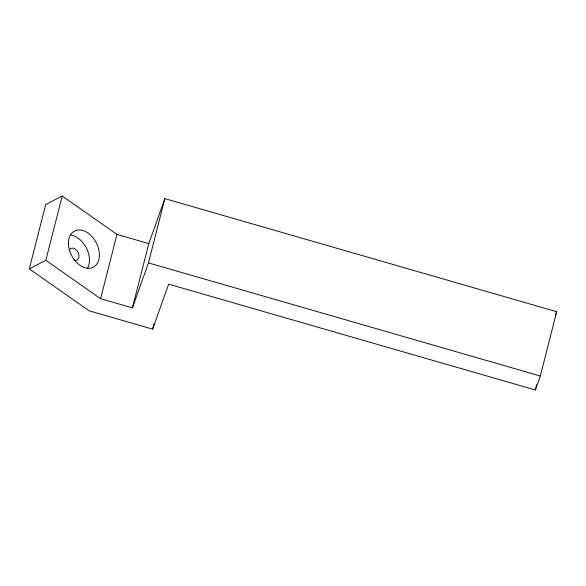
<?xml version="1.0" encoding="UTF-8"?>
<svg xmlns="http://www.w3.org/2000/svg" width="586" height="586" viewBox="0 0 586 586"><rect width="100%" height="100%" fill="white"/><g stroke="black" fill="none" stroke-linecap="round" stroke-linejoin="round"><path stroke-width="0.88" d="M29.3 268.871L45.686 204.587L62.226 196.017L116.988 234.415L148.807 243.593L164.849 198.617L556.7 311.723L540.314 376.014L535.333 389.983L168.665 284.144L152.624 329.127L89.072 310.778L29.3 268.871L45.84 260.301L62.226 196.017M164.849 198.617L148.463 262.902L132.421 307.884L100.602 298.699L116.988 234.415M132.421 307.884L148.807 243.593M152.624 329.127L153.971 323.838M535.333 389.983L536.681 384.702M555.235 315.832L556.7 311.723M148.463 262.902L540.314 376.014M45.84 260.301L100.602 298.699M69.727 249.49A6.622 4.512 62.6 0 1 78.443 253.159A6.622 4.512 62.6 0 1 73.807 260.118M70.152 235.103A20.371 13.896 62.6 0 1 86.391 247.981A20.371 13.896 62.6 0 1 87.321 268.6M68.423 243.058A20.371 13.896 62.6 0 0 91.511 267.905A20.371 13.896 62.6 0 0 91.812 236.378A20.371 13.896 62.6 0 0 68.423 243.058"/></g></svg>
